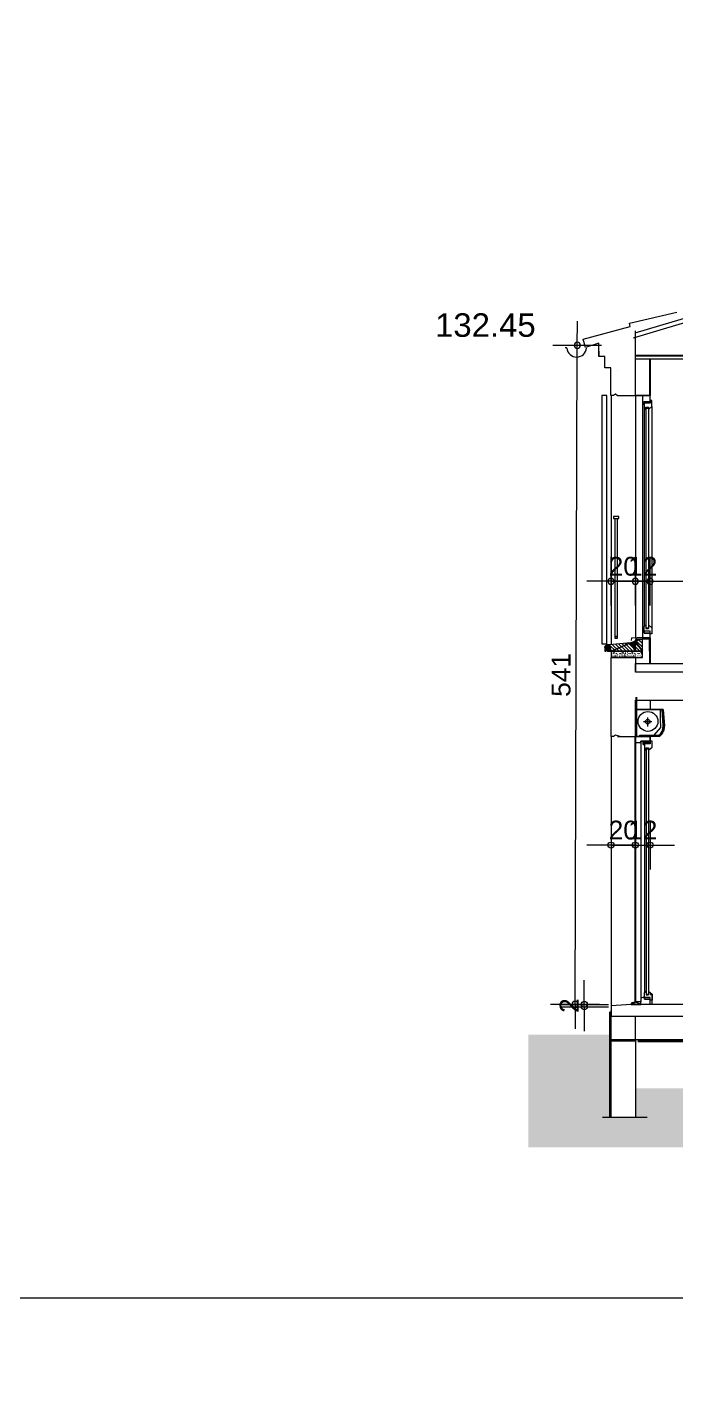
# Model space of a CAD drawing. Header units: metres. Extents: x 1.8 to 61.8, y -53.3 to -11.3.
# Drawn here: x 27.36 to 32.68, y -39.55 to -28.4 of the extents above; entities that cross this region are included whole.
import ezdxf
from ezdxf.enums import TextEntityAlignment as Align
from ezdxf.lldxf.tags import DXFTag

# ---------------------------------------------------------------- set-up
doc = ezdxf.new("R2010")
doc.units = ezdxf.units.M
doc.header["$MEASUREMENT"] = 0
for name, color, linetype in [('Calque commun', 7, 'Continuous'), ('Cotations', 7, 'Continuous'), ('Textes', 7, 'Continuous')]:
    doc.layers.add(name, color=color, linetype=linetype)
doc.styles.add('Arial4', font='arial.ttf', dxfattribs={"height": 0.154626})
doc.styles.add('Arial7', font='arial.ttf', dxfattribs={"height": 0.193282})
tags = doc.linetypes.add('HIDDEN', pattern=[0.375, 0.25, -0.125]).pattern_tags.tags
tags[6:7] = [DXFTag(74, 4), DXFTag(75, 0), DXFTag(340, '0'), DXFTag(46, 1.0), DXFTag(50, 0.0), DXFTag(44, 0.0), DXFTag(45, 0.0)]
tags[4:5] = [DXFTag(74, 4), DXFTag(75, 0), DXFTag(340, '0'), DXFTag(46, 1.0), DXFTag(50, 0.0), DXFTag(44, 0.0), DXFTag(45, 0.0)]
tags = doc.linetypes.add('HIDDENX2', pattern=[0.75, 0.5, -0.25]).pattern_tags.tags
tags[6:7] = [DXFTag(74, 4), DXFTag(75, 0), DXFTag(340, '0'), DXFTag(46, 1.0), DXFTag(50, 0.0), DXFTag(44, 0.0), DXFTag(45, 0.0)]
tags[4:5] = [DXFTag(74, 4), DXFTag(75, 0), DXFTag(340, '0'), DXFTag(46, 1.0), DXFTag(50, 0.0), DXFTag(44, 0.0), DXFTag(45, 0.0)]

# ---------------------------------------------------------------- blocks, each defined once
blk = doc.blocks.new('new21')
at = {"layer": 'Cotations', "color": 14, "linetype": 'Continuous', "lineweight": 9}
blk.add_arc((0, 0), 0.5, 0, 359.9994, dxfattribs=at)
blk = doc.blocks.new('new22')
at = {"layer": 'Cotations', "color": 14, "linetype": 'Continuous', "lineweight": 9}
blk.add_arc((0, 0), 0.5, 0, 359.9994, dxfattribs=at)
blk = doc.blocks.new('DimLine49036')
at = {"layer": 'Cotations', "color": 14, "linetype": 'Continuous', "lineweight": 9}
for p, q in [((32.35, -34.922), (32.35, -35.322)), ((32.47, -34.922), (32.47, -35.322)), ((32.35, -35.122), (32.15, -35.122)), ((32.35, -35.122), (32.47, -35.122)), ((32.47, -35.122), (32.67, -35.122))]:
    blk.add_line(p, q, dxfattribs=at)
at = {"layer": 'Cotations', "color": 14, "linetype": 'Continuous', "lineweight": 9, "extrusion": (0, 0, -1), "xscale": 0.05000000074505806, "yscale": 0.05000000074505806, "zscale": 0.05000000074505806, "rotation": 180}
blk.add_blockref('new21', (-32.35, -35.122), dxfattribs=at)
at = {"layer": 'Cotations', "color": 14, "linetype": 'Continuous', "lineweight": 9, "extrusion": (0, 0, -1), "xscale": 0.05000000074505806, "yscale": 0.05000000074505806, "zscale": 0.05000000074505806}
blk.add_blockref('new22', (-32.47, -35.122), dxfattribs=at)
at = {"layer": 'Cotations', "color": 7, "linetype": 'Continuous', "lineweight": 9, "style": 'Arial4'}
blk.add_text('12', height=0.1546, dxfattribs=at).set_placement((32.41, -35.122), align=Align.BOTTOM_CENTER)
blk = doc.blocks.new('new23')
at = {"layer": 'Cotations', "color": 14, "linetype": 'Continuous', "lineweight": 9}
blk.add_arc((0, 0), 0.5, 0, 359.9994, dxfattribs=at)
blk = doc.blocks.new('new24')
at = {"layer": 'Cotations', "color": 14, "linetype": 'Continuous', "lineweight": 9}
blk.add_arc((0, 0), 0.5, 0, 359.9994, dxfattribs=at)
blk = doc.blocks.new('DimLine49042')
at = {"layer": 'Cotations', "color": 14, "linetype": 'Continuous', "lineweight": 9}
for p, q in [((32.15, -34.922), (32.15, -35.322)), ((32.35, -34.922), (32.35, -35.322)), ((32.15, -35.122), (31.95, -35.122)), ((32.15, -35.122), (32.35, -35.122)), ((32.35, -35.122), (32.55, -35.122))]:
    blk.add_line(p, q, dxfattribs=at)
at = {"layer": 'Cotations', "color": 14, "linetype": 'Continuous', "lineweight": 9, "extrusion": (0, 0, -1), "xscale": 0.05000000074505806, "yscale": 0.05000000074505806, "zscale": 0.05000000074505806, "rotation": 180}
blk.add_blockref('new23', (-32.15, -35.122), dxfattribs=at)
at = {"layer": 'Cotations', "color": 14, "linetype": 'Continuous', "lineweight": 9, "extrusion": (0, 0, -1), "xscale": 0.05000000074505806, "yscale": 0.05000000074505806, "zscale": 0.05000000074505806}
blk.add_blockref('new24', (-32.35, -35.122), dxfattribs=at)
at = {"layer": 'Cotations', "color": 7, "linetype": 'Continuous', "lineweight": 9, "style": 'Arial4'}
blk.add_text('20', height=0.1546, dxfattribs=at).set_placement((32.25, -35.122), align=Align.BOTTOM_CENTER)
blk = doc.blocks.new('new49')
at = {"layer": 'Cotations', "color": 14, "linetype": 'Continuous', "lineweight": 9}
blk.add_arc((0, 0), 0.5, 0, 359.9994, dxfattribs=at)
blk = doc.blocks.new('new50')
at = {"layer": 'Cotations', "color": 14, "linetype": 'Continuous', "lineweight": 9}
blk.add_arc((0, 0), 0.5, 0, 359.9994, dxfattribs=at)
blk = doc.blocks.new('DimLine49234')
at = {"layer": 'Cotations', "color": 14, "linetype": 'Continuous', "lineweight": 9}
for p, q in [((31.93, -36.43), (31.93, -36.23)), ((31.73, -36.43), (32.13, -36.43)), ((31.93, -36.45), (31.93, -36.43)), ((31.73, -36.45), (32.13, -36.45)), ((31.93, -36.45), (31.93, -36.65))]:
    blk.add_line(p, q, dxfattribs=at)
at = {"layer": 'Cotations', "color": 14, "linetype": 'Continuous', "lineweight": 9, "extrusion": (0, 0, -1), "xscale": 0.05000000074505806, "yscale": 0.05000000074505806, "zscale": 0.05000000074505806}
for name, p, rotation in [('new50', (-31.93, -36.43), -90.00000000000001), ('new49', (-31.93, -36.45), 90)]:
    blk.add_blockref(name, p, dxfattribs=dict(at, rotation=rotation))
at = {"layer": 'Cotations', "color": 7, "linetype": 'Continuous', "lineweight": 9, "style": 'Arial4'}
blk.add_text('2', height=0.155, rotation=90, dxfattribs=at).set_placement((31.93, -36.44), align=Align.BOTTOM_CENTER)
blk = doc.blocks.new('new59')
at = {"layer": 'Cotations', "color": 14, "linetype": 'Continuous', "lineweight": 9}
blk.add_arc((0, 0), 0.5, 0, 359.9994, dxfattribs=at)
blk = doc.blocks.new('new60')
at = {"layer": 'Cotations', "color": 14, "linetype": 'Continuous', "lineweight": 9}
blk.add_arc((0, 0), 0.5, 0, 359.9994, dxfattribs=at)
blk = doc.blocks.new('DimLine49264')
at = {"layer": 'Cotations', "color": 14, "linetype": 'Continuous', "lineweight": 9}
for p, q in [((32.35, -33.155), (32.35, -32.755)), ((32.47, -33.155), (32.47, -32.755)), ((32.35, -32.955), (32.15, -32.955)), ((32.35, -32.955), (32.47, -32.955)), ((32.47, -32.955), (32.67, -32.955))]:
    blk.add_line(p, q, dxfattribs=at)
at = {"layer": 'Cotations', "color": 14, "linetype": 'Continuous', "lineweight": 9, "xscale": 0.05000000074505806, "yscale": 0.05000000074505806, "zscale": 0.05000000074505806}
blk.add_blockref('new59', (32.35, -32.955), dxfattribs=at)
at = {"layer": 'Cotations', "color": 14, "linetype": 'Continuous', "lineweight": 9, "xscale": 0.05000000074505806, "yscale": 0.05000000074505806, "zscale": 0.05000000074505806, "rotation": 180}
blk.add_blockref('new60', (32.47, -32.955), dxfattribs=at)
at = {"layer": 'Cotations', "color": 7, "linetype": 'Continuous', "lineweight": 9, "style": 'Arial4'}
blk.add_text('12', height=0.1546, dxfattribs=at).set_placement((32.41, -32.955), align=Align.BOTTOM_CENTER)
blk = doc.blocks.new('new61')
at = {"layer": 'Cotations', "color": 14, "linetype": 'Continuous', "lineweight": 9}
blk.add_arc((0, 0), 0.5, 0, 359.9994, dxfattribs=at)
blk = doc.blocks.new('new62')
at = {"layer": 'Cotations', "color": 14, "linetype": 'Continuous', "lineweight": 9}
blk.add_arc((0, 0), 0.5, 0, 359.9994, dxfattribs=at)
blk = doc.blocks.new('DimLine49270')
at = {"layer": 'Cotations', "color": 14, "linetype": 'Continuous', "lineweight": 9}
for p, q in [((32.15, -33.155), (32.15, -32.755)), ((32.35, -33.155), (32.35, -32.755)), ((32.15, -32.955), (31.95, -32.955)), ((32.15, -32.955), (32.35, -32.955)), ((32.35, -32.955), (32.55, -32.955))]:
    blk.add_line(p, q, dxfattribs=at)
at = {"layer": 'Cotations', "color": 14, "linetype": 'Continuous', "lineweight": 9, "xscale": 0.05000000074505806, "yscale": 0.05000000074505806, "zscale": 0.05000000074505806}
blk.add_blockref('new61', (32.15, -32.955), dxfattribs=at)
at = {"layer": 'Cotations', "color": 14, "linetype": 'Continuous', "lineweight": 9, "xscale": 0.05000000074505806, "yscale": 0.05000000074505806, "zscale": 0.05000000074505806, "rotation": 180}
blk.add_blockref('new62', (32.35, -32.955), dxfattribs=at)
at = {"layer": 'Cotations', "color": 7, "linetype": 'Continuous', "lineweight": 9, "style": 'Arial4'}
blk.add_text('20', height=0.1546, dxfattribs=at).set_placement((32.25, -32.955), align=Align.BOTTOM_CENTER)
blk = doc.blocks.new('new63')
at = {"layer": 'Cotations', "color": 14, "linetype": 'Continuous', "lineweight": 9}
blk.add_arc((0, 0), 0.5, 0, 359.9994, dxfattribs=at)
blk = doc.blocks.new('new64')
at = {"layer": 'Cotations', "color": 14, "linetype": 'Continuous', "lineweight": 9}
blk.add_arc((0, 0), 0.5, 0, 359.9994, dxfattribs=at)
blk = doc.blocks.new('DimLine49277')
at = {"layer": 'Cotations', "color": 14, "linetype": 'Continuous', "lineweight": 9}
for p, q in [((32.47, -33.155), (32.47, -32.755)), ((40.831, -33.155), (40.831, -32.755)), ((32.47, -32.955), (32.27, -32.955)), ((32.47, -32.955), (40.831, -32.955)), ((40.831, -32.955), (41.031, -32.955))]:
    blk.add_line(p, q, dxfattribs=at)
at = {"layer": 'Cotations', "color": 14, "linetype": 'Continuous', "lineweight": 9, "xscale": 0.05000000074505806, "yscale": 0.05000000074505806, "zscale": 0.05000000074505806}
blk.add_blockref('new63', (32.47, -32.955), dxfattribs=at)
at = {"layer": 'Cotations', "color": 14, "linetype": 'Continuous', "lineweight": 9, "xscale": 0.05000000074505806, "yscale": 0.05000000074505806, "zscale": 0.05000000074505806, "rotation": 180}
blk.add_blockref('new64', (40.831, -32.955), dxfattribs=at)
at = {"layer": 'Cotations', "color": 7, "linetype": 'Continuous', "lineweight": 9, "style": 'Arial4'}
blk.add_text('836', height=0.1546, dxfattribs=at).set_placement((36.651, -32.955), align=Align.BOTTOM_CENTER)
blk = doc.blocks.new('new65')
at = {"layer": 'Cotations', "color": 14, "linetype": 'Continuous', "lineweight": 9}
blk.add_arc((0, 0), 0.5, 0, 359.9994, dxfattribs=at)
blk = doc.blocks.new('new66')
at = {"layer": 'Cotations', "color": 14, "linetype": 'Continuous', "lineweight": 9}
blk.add_arc((0, 0), 0.5, 0, 359.9994, dxfattribs=at)
blk = doc.blocks.new('DimLine49289')
at = {"layer": 'Cotations', "color": 14, "linetype": 'Continuous', "lineweight": 9}
for p, q in [((31.872, -31.017), (31.873, -30.817)), ((32.072, -31.017), (31.672, -31.017)), ((31.854, -36.43), (31.872, -31.017)), ((32.054, -36.43), (31.654, -36.43)), ((31.854, -36.43), (31.854, -36.63))]:
    blk.add_line(p, q, dxfattribs=at)
at = {"layer": 'Cotations', "color": 14, "linetype": 'Continuous', "lineweight": 9, "zscale": 0.05000000074505806}
for name, p, xscale, yscale, rotation in [('new66', (31.872, -31.017), 0.04999999923195605, 0.04999999923195605, -90.18450929440242), ('new65', (31.854, -36.43), 0.04999999921049399, 0.04999999921049399, 89.81549834283018)]:
    blk.add_blockref(name, p, dxfattribs=dict(at, xscale=xscale, yscale=yscale, rotation=rotation))
at = {"layer": 'Cotations', "color": 7, "linetype": 'Continuous', "lineweight": 9, "style": 'Arial4'}
blk.add_text('541', height=0.1546, rotation=89.8156, dxfattribs=at).set_placement((31.863, -33.724), align=Align.BOTTOM_CENTER)
blk = doc.blocks.new('hatch25')
at = {"layer": 'Calque commun', "color": 7, "linetype": 'Continuous', "lineweight": 9}
for p, q in [((32.132, -33.53), (32.098, -33.497)), ((32.104, -33.53), (32.098, -33.525)), ((32.16, -33.53), (32.11, -33.481)), ((32.188, -33.53), (32.135, -33.477)), ((32.217, -33.53), (32.16, -33.474)), ((32.245, -33.53), (32.186, -33.472)), ((32.273, -33.53), (32.212, -33.469)), ((32.302, -33.53), (32.238, -33.466)), ((32.33, -33.53), (32.263, -33.464)), ((32.358, -33.53), (32.289, -33.461)), ((32.386, -33.53), (32.315, -33.459)), ((32.408, -33.524), (32.336, -33.452)), ((32.408, -33.496), (32.35, -33.438)), ((32.408, -33.467), (32.371, -33.43)), ((32.408, -33.439), (32.4, -33.43))]:
    blk.add_line(p, q, dxfattribs=at)
at = {"layer": 'Calque commun', "color": 7, "linetype": 'Continuous', "lineweight": 18}
mesh = blk.add_polyface(dxfattribs=at)
corners = [(32.12, -33.529), (32.12, -33.53), (32.135, -33.53), (32.341, -33.449), (32.338, -33.451), (32.35, -33.53), (32.309, -33.459), (32.135, -33.477), (32.15, -33.53), (32.335, -33.453), (32.331, -33.455), (32.098, -33.498), (32.111, -33.524), (32.112, -33.523), (32.344, -33.446), (32.114, -33.479), (32.112, -33.48), (32.11, -33.481), (32.119, -33.525), (32.12, -33.526), (32.118, -33.524), (32.313, -33.459), (32.12, -33.478), (32.116, -33.478), (32.116, -33.523), (32.408, -33.43), (32.349, -33.44), (32.346, -33.443), (32.108, -33.527), (32.109, -33.526), (32.098, -33.53), (32.107, -33.483), (32.105, -33.484), (32.104, -33.486), (32.099, -33.493), (32.101, -33.49), (32.1, -33.491), (32.115, -33.523), (32.108, -33.482), (32.324, -33.457), (32.321, -33.458), (32.353, -33.434), (32.351, -33.437), (32.11, -33.525), (32.408, -33.53), (32.099, -33.495), (32.114, -33.523), (32.12, -33.527), (32.354, -33.43), (32.118, -33.478), (32.108, -33.529), (32.102, -33.488), (32.108, -33.53), (32.317, -33.459), (32.328, -33.456)]
mesh.append_faces([[corners[k] for k in face] for face in [(34, 35, 36)]], dxfattribs={"vtx0": -1, "color": 7})
mesh.append_faces([[corners[k] for k in face] for face in [(6, 5, 21), (8, 7, 2), (22, 20, 7), (11, 37, 45), (25, 27, 44), (15, 24, 23), (51, 37, 33), (31, 37, 38)]], dxfattribs={"vtx0": -1, "vtx1": -1, "color": 7})
mesh.append_faces([[corners[k] for k in face] for face in [(22, 23, 24), (2, 7, 20), (15, 17, 24), (34, 37, 35), (31, 33, 37)]], dxfattribs={"vtx0": -1, "vtx1": -1, "vtx2": -1, "color": 7})
mesh.append_faces([[corners[k] for k in face] for face in [(11, 12, 13), (25, 26, 27), (22, 24, 20), (25, 41, 42), (14, 5, 44), (11, 13, 46), (24, 17, 38), (11, 46, 37), (25, 42, 26), (11, 43, 12), (6, 8, 5)]], dxfattribs={"vtx0": -1, "vtx2": -1, "color": 7})
mesh.append_faces([[corners[k] for k in face] for face in [(3, 4, 5), (6, 7, 8), (9, 10, 5), (14, 3, 5), (18, 19, 2), (20, 18, 2), (28, 29, 30), (37, 24, 38), (39, 40, 5), (11, 30, 43), (47, 0, 2), (29, 43, 30), (4, 9, 5), (19, 47, 2), (50, 28, 30), (51, 35, 37), (53, 21, 5), (34, 45, 37), (10, 54, 5), (27, 14, 44), (54, 39, 5), (40, 53, 5)]], dxfattribs={"vtx1": -1, "vtx2": -1, "color": 7})
mesh.append_faces([[corners[k] for k in face] for face in [(0, 1, 2), (15, 16, 17), (31, 32, 33), (25, 48, 41), (22, 49, 23), (30, 52, 50)]], dxfattribs={"vtx2": -1, "color": 7})
blk = doc.blocks.new('Block49330')
at = {"layer": 'Calque commun', "color": 7, "linetype": 'Continuous', "lineweight": 9}
for p, q in [((32.165, -33.531), (32.164, -33.53)), ((32.164, -33.54), (32.165, -33.539)), ((32.165, -33.54), (32.164, -33.54)), ((32.165, -33.53), (32.165, -33.531)), ((32.165, -33.539), (32.165, -33.54)), ((32.165, -33.54), (32.165, -33.54)), ((32.172, -33.54), (32.173, -33.538)), ((32.173, -33.541), (32.172, -33.54)), ((32.173, -33.538), (32.175, -33.538)), ((32.175, -33.541), (32.173, -33.541)), ((32.175, -33.538), (32.176, -33.54)), ((32.176, -33.54), (32.175, -33.541)), ((32.192, -33.54), (32.193, -33.539)), ((32.193, -33.54), (32.192, -33.54)), ((32.193, -33.539), (32.193, -33.54)), ((32.193, -33.54), (32.193, -33.54)), ((32.211, -33.54), (32.211, -33.539)), ((32.211, -33.539), (32.212, -33.54)), ((32.211, -33.54), (32.211, -33.54)), ((32.212, -33.54), (32.211, -33.54)), ((32.22, -33.532), (32.219, -33.53)), ((32.222, -33.532), (32.22, -33.532)), ((32.223, -33.53), (32.222, -33.532)), ((32.24, -33.531), (32.239, -33.53)), ((32.239, -33.54), (32.24, -33.539)), ((32.24, -33.54), (32.239, -33.54)), ((32.24, -33.53), (32.24, -33.531)), ((32.24, -33.539), (32.24, -33.54)), ((32.24, -33.54), (32.24, -33.54)), ((32.247, -33.54), (32.248, -33.538)), ((32.248, -33.541), (32.247, -33.54)), ((32.248, -33.538), (32.25, -33.538)), ((32.25, -33.541), (32.248, -33.541)), ((32.25, -33.538), (32.251, -33.54)), ((32.251, -33.54), (32.25, -33.541)), ((32.267, -33.54), (32.268, -33.539)), ((32.268, -33.54), (32.267, -33.54)), ((32.268, -33.539), (32.268, -33.54)), ((32.268, -33.54), (32.268, -33.54)), ((32.286, -33.54), (32.286, -33.539)), ((32.286, -33.539), (32.287, -33.54)), ((32.286, -33.54), (32.286, -33.54)), ((32.287, -33.54), (32.286, -33.54)), ((32.295, -33.532), (32.294, -33.53)), ((32.297, -33.532), (32.295, -33.532)), ((32.298, -33.53), (32.297, -33.532)), ((32.315, -33.531), (32.314, -33.53)), ((32.314, -33.54), (32.315, -33.539)), ((32.315, -33.54), (32.314, -33.54)), ((32.315, -33.53), (32.315, -33.531)), ((32.315, -33.539), (32.315, -33.54)), ((32.315, -33.54), (32.315, -33.54)), ((32.322, -33.54), (32.323, -33.538)), ((32.323, -33.541), (32.322, -33.54)), ((32.323, -33.538), (32.325, -33.538)), ((32.325, -33.541), (32.323, -33.541)), ((32.325, -33.538), (32.326, -33.54)), ((32.326, -33.54), (32.325, -33.541)), ((32.342, -33.54), (32.343, -33.539)), ((32.343, -33.54), (32.342, -33.54)), ((32.343, -33.539), (32.343, -33.54)), ((32.343, -33.54), (32.343, -33.54)), ((32.361, -33.54), (32.361, -33.539)), ((32.361, -33.539), (32.362, -33.54)), ((32.361, -33.54), (32.361, -33.54)), ((32.362, -33.54), (32.361, -33.54)), ((32.37, -33.532), (32.369, -33.53)), ((32.372, -33.532), (32.37, -33.532)), ((32.373, -33.53), (32.372, -33.532)), ((32.39, -33.531), (32.389, -33.53)), ((32.389, -33.54), (32.39, -33.539)), ((32.39, -33.54), (32.389, -33.54)), ((32.39, -33.53), (32.39, -33.531)), ((32.39, -33.539), (32.39, -33.54)), ((32.39, -33.54), (32.39, -33.54)), ((32.397, -33.54), (32.398, -33.538)), ((32.398, -33.541), (32.397, -33.54)), ((32.398, -33.538), (32.4, -33.538)), ((32.4, -33.541), (32.398, -33.541)), ((32.4, -33.538), (32.401, -33.54)), ((32.401, -33.54), (32.4, -33.541)), ((32.153, -33.549), (32.154, -33.548)), ((32.154, -33.551), (32.153, -33.549)), ((32.154, -33.548), (32.156, -33.548)), ((32.156, -33.551), (32.154, -33.551)), ((32.155, -33.577), (32.156, -33.577)), ((32.156, -33.577), (32.155, -33.578)), ((32.155, -33.578), (32.155, -33.577)), ((32.155, -33.577), (32.155, -33.577)), ((32.156, -33.548), (32.157, -33.549)), ((32.157, -33.549), (32.156, -33.551)), ((32.164, -33.559), (32.165, -33.558)), ((32.165, -33.559), (32.164, -33.559)), ((32.164, -33.568), (32.165, -33.567)), ((32.165, -33.569), (32.164, -33.568)), ((32.165, -33.558), (32.165, -33.559)), ((32.165, -33.559), (32.165, -33.559)), ((32.165, -33.567), (32.165, -33.568)), ((32.165, -33.568), (32.165, -33.569)), ((32.174, -33.55), (32.173, -33.549)), ((32.173, -33.549), (32.174, -33.549)), ((32.174, -33.578), (32.173, -33.577)), ((32.173, -33.577), (32.174, -33.577)), ((32.174, -33.549), (32.175, -33.549)), ((32.175, -33.549), (32.174, -33.55)), ((32.174, -33.577), (32.175, -33.577)), ((32.175, -33.577), (32.174, -33.578)), ((32.182, -33.566), (32.181, -33.568)), ((32.181, -33.568), (32.182, -33.57)), ((32.183, -33.566), (32.182, -33.566)), ((32.182, -33.57), (32.183, -33.57)), ((32.183, -33.558), (32.184, -33.559)), ((32.183, -33.558), (32.183, -33.559)), ((32.184, -33.559), (32.183, -33.559)), ((32.183, -33.559), (32.183, -33.559)), ((32.183, -33.566), (32.184, -33.566)), ((32.184, -33.57), (32.183, -33.57)), ((32.184, -33.566), (32.185, -33.568)), ((32.185, -33.568), (32.184, -33.57)), ((32.191, -33.549), (32.192, -33.548)), ((32.192, -33.551), (32.191, -33.549)), ((32.192, -33.548), (32.194, -33.548)), ((32.194, -33.551), (32.192, -33.551)), ((32.192, -33.568), (32.193, -33.567)), ((32.193, -33.569), (32.192, -33.568)), ((32.193, -33.567), (32.193, -33.568)), ((32.193, -33.568), (32.193, -33.569)), ((32.194, -33.548), (32.195, -33.549)), ((32.195, -33.549), (32.194, -33.551)), ((32.2, -33.577), (32.201, -33.576)), ((32.201, -33.579), (32.2, -33.577)), ((32.201, -33.559), (32.202, -33.558)), ((32.202, -33.559), (32.201, -33.559)), ((32.201, -33.576), (32.203, -33.576)), ((32.203, -33.579), (32.201, -33.579)), ((32.202, -33.558), (32.203, -33.559)), ((32.203, -33.559), (32.202, -33.559)), ((32.203, -33.576), (32.204, -33.577)), ((32.204, -33.577), (32.203, -33.579)), ((32.211, -33.559), (32.211, -33.558)), ((32.211, -33.558), (32.212, -33.559)), ((32.212, -33.559), (32.211, -33.559)), ((32.211, -33.559), (32.211, -33.559)), ((32.211, -33.577), (32.212, -33.577)), ((32.212, -33.577), (32.211, -33.578)), ((32.211, -33.578), (32.211, -33.577)), ((32.211, -33.577), (32.211, -33.577)), ((32.221, -33.55), (32.22, -33.549)), ((32.22, -33.549), (32.221, -33.549)), ((32.22, -33.568), (32.221, -33.567)), ((32.221, -33.569), (32.22, -33.568)), ((32.221, -33.549), (32.221, -33.55)), ((32.221, -33.549), (32.221, -33.549)), ((32.221, -33.567), (32.221, -33.568)), ((32.221, -33.568), (32.221, -33.569)), ((32.228, -33.549), (32.229, -33.548)), ((32.229, -33.551), (32.228, -33.549)), ((32.229, -33.548), (32.231, -33.548)), ((32.231, -33.551), (32.229, -33.551)), ((32.23, -33.577), (32.231, -33.577)), ((32.231, -33.577), (32.23, -33.578)), ((32.23, -33.578), (32.23, -33.577)), ((32.23, -33.577), (32.23, -33.577)), ((32.231, -33.548), (32.232, -33.549)), ((32.232, -33.549), (32.231, -33.551)), ((32.239, -33.559), (32.24, -33.558)), ((32.24, -33.559), (32.239, -33.559)), ((32.239, -33.568), (32.24, -33.567)), ((32.24, -33.569), (32.239, -33.568)), ((32.24, -33.558), (32.24, -33.559)), ((32.24, -33.559), (32.24, -33.559)), ((32.24, -33.567), (32.24, -33.568)), ((32.24, -33.568), (32.24, -33.569)), ((32.249, -33.55), (32.248, -33.549)), ((32.248, -33.549), (32.249, -33.549)), ((32.249, -33.578), (32.248, -33.577)), ((32.248, -33.577), (32.249, -33.577)), ((32.249, -33.549), (32.25, -33.549)), ((32.25, -33.549), (32.249, -33.55)), ((32.249, -33.577), (32.25, -33.577)), ((32.25, -33.577), (32.249, -33.578)), ((32.257, -33.566), (32.256, -33.568)), ((32.256, -33.568), (32.257, -33.57)), ((32.258, -33.566), (32.257, -33.566)), ((32.257, -33.57), (32.258, -33.57)), ((32.258, -33.558), (32.259, -33.559)), ((32.258, -33.558), (32.258, -33.559)), ((32.259, -33.559), (32.258, -33.559)), ((32.258, -33.559), (32.258, -33.559)), ((32.258, -33.566), (32.259, -33.566)), ((32.259, -33.57), (32.258, -33.57)), ((32.259, -33.566), (32.26, -33.568)), ((32.26, -33.568), (32.259, -33.57)), ((32.266, -33.549), (32.267, -33.548)), ((32.267, -33.551), (32.266, -33.549)), ((32.267, -33.548), (32.269, -33.548)), ((32.269, -33.551), (32.267, -33.551)), ((32.267, -33.568), (32.268, -33.567)), ((32.268, -33.569), (32.267, -33.568)), ((32.268, -33.567), (32.268, -33.568)), ((32.268, -33.568), (32.268, -33.569)), ((32.269, -33.548), (32.27, -33.549)), ((32.27, -33.549), (32.269, -33.551)), ((32.275, -33.577), (32.276, -33.576)), ((32.276, -33.579), (32.275, -33.577)), ((32.276, -33.559), (32.277, -33.558)), ((32.277, -33.559), (32.276, -33.559)), ((32.276, -33.576), (32.278, -33.576)), ((32.278, -33.579), (32.276, -33.579)), ((32.277, -33.558), (32.278, -33.559)), ((32.278, -33.559), (32.277, -33.559)), ((32.278, -33.576), (32.279, -33.577)), ((32.279, -33.577), (32.278, -33.579)), ((32.286, -33.559), (32.286, -33.558)), ((32.286, -33.558), (32.287, -33.559)), ((32.287, -33.559), (32.286, -33.559)), ((32.286, -33.559), (32.286, -33.559)), ((32.286, -33.577), (32.287, -33.577)), ((32.287, -33.577), (32.286, -33.578)), ((32.286, -33.578), (32.286, -33.577)), ((32.286, -33.577), (32.286, -33.577)), ((32.296, -33.55), (32.295, -33.549)), ((32.295, -33.549), (32.296, -33.549)), ((32.295, -33.568), (32.296, -33.567)), ((32.296, -33.569), (32.295, -33.568)), ((32.296, -33.549), (32.296, -33.55)), ((32.296, -33.549), (32.296, -33.549)), ((32.296, -33.567), (32.296, -33.568)), ((32.296, -33.568), (32.296, -33.569)), ((32.303, -33.549), (32.304, -33.548)), ((32.304, -33.551), (32.303, -33.549)), ((32.304, -33.548), (32.306, -33.548)), ((32.306, -33.551), (32.304, -33.551)), ((32.305, -33.577), (32.306, -33.577)), ((32.306, -33.577), (32.305, -33.578)), ((32.305, -33.578), (32.305, -33.577)), ((32.305, -33.577), (32.305, -33.577)), ((32.306, -33.548), (32.307, -33.549)), ((32.307, -33.549), (32.306, -33.551)), ((32.314, -33.559), (32.315, -33.558)), ((32.315, -33.559), (32.314, -33.559)), ((32.314, -33.568), (32.315, -33.567)), ((32.315, -33.569), (32.314, -33.568)), ((32.315, -33.558), (32.315, -33.559)), ((32.315, -33.559), (32.315, -33.559)), ((32.315, -33.567), (32.315, -33.568)), ((32.315, -33.568), (32.315, -33.569)), ((32.324, -33.55), (32.323, -33.549)), ((32.323, -33.549), (32.324, -33.549)), ((32.324, -33.578), (32.323, -33.577)), ((32.323, -33.577), (32.324, -33.577)), ((32.324, -33.549), (32.325, -33.549)), ((32.325, -33.549), (32.324, -33.55)), ((32.324, -33.577), (32.325, -33.577)), ((32.325, -33.577), (32.324, -33.578)), ((32.332, -33.566), (32.331, -33.568)), ((32.331, -33.568), (32.332, -33.57)), ((32.333, -33.566), (32.332, -33.566)), ((32.332, -33.57), (32.333, -33.57)), ((32.333, -33.558), (32.334, -33.559)), ((32.333, -33.558), (32.333, -33.559)), ((32.334, -33.559), (32.333, -33.559)), ((32.333, -33.559), (32.333, -33.559)), ((32.333, -33.566), (32.334, -33.566)), ((32.334, -33.57), (32.333, -33.57)), ((32.334, -33.566), (32.335, -33.568)), ((32.335, -33.568), (32.334, -33.57)), ((32.341, -33.549), (32.342, -33.548)), ((32.342, -33.551), (32.341, -33.549)), ((32.342, -33.548), (32.344, -33.548)), ((32.344, -33.551), (32.342, -33.551)), ((32.342, -33.568), (32.343, -33.567)), ((32.343, -33.569), (32.342, -33.568)), ((32.343, -33.567), (32.343, -33.568)), ((32.343, -33.568), (32.343, -33.569)), ((32.344, -33.548), (32.345, -33.549)), ((32.345, -33.549), (32.344, -33.551)), ((32.35, -33.577), (32.351, -33.576)), ((32.351, -33.579), (32.35, -33.577)), ((32.351, -33.559), (32.352, -33.558)), ((32.352, -33.559), (32.351, -33.559)), ((32.351, -33.576), (32.353, -33.576)), ((32.353, -33.579), (32.351, -33.579)), ((32.352, -33.558), (32.353, -33.559)), ((32.353, -33.559), (32.352, -33.559)), ((32.353, -33.576), (32.354, -33.577)), ((32.354, -33.577), (32.353, -33.579)), ((32.361, -33.559), (32.361, -33.558)), ((32.361, -33.558), (32.362, -33.559)), ((32.362, -33.559), (32.361, -33.559)), ((32.361, -33.559), (32.361, -33.559)), ((32.361, -33.577), (32.362, -33.577)), ((32.362, -33.577), (32.361, -33.578)), ((32.361, -33.578), (32.361, -33.577)), ((32.361, -33.577), (32.361, -33.577)), ((32.371, -33.55), (32.37, -33.549)), ((32.37, -33.549), (32.371, -33.549)), ((32.37, -33.568), (32.371, -33.567)), ((32.371, -33.569), (32.37, -33.568)), ((32.371, -33.549), (32.371, -33.55)), ((32.371, -33.549), (32.371, -33.549)), ((32.371, -33.567), (32.371, -33.568)), ((32.371, -33.568), (32.371, -33.569)), ((32.378, -33.549), (32.379, -33.548)), ((32.379, -33.551), (32.378, -33.549)), ((32.379, -33.548), (32.381, -33.548)), ((32.381, -33.551), (32.379, -33.551)), ((32.38, -33.577), (32.381, -33.577)), ((32.381, -33.577), (32.38, -33.578)), ((32.38, -33.578), (32.38, -33.577)), ((32.38, -33.577), (32.38, -33.577)), ((32.381, -33.548), (32.382, -33.549)), ((32.382, -33.549), (32.381, -33.551)), ((32.389, -33.559), (32.39, -33.558)), ((32.39, -33.559), (32.389, -33.559)), ((32.389, -33.568), (32.39, -33.567)), ((32.39, -33.569), (32.389, -33.568)), ((32.39, -33.558), (32.39, -33.559)), ((32.39, -33.559), (32.39, -33.559)), ((32.39, -33.567), (32.39, -33.568)), ((32.39, -33.568), (32.39, -33.569)), ((32.399, -33.55), (32.398, -33.549)), ((32.398, -33.549), (32.399, -33.549)), ((32.399, -33.578), (32.398, -33.577)), ((32.398, -33.577), (32.399, -33.577)), ((32.399, -33.549), (32.4, -33.549)), ((32.4, -33.549), (32.399, -33.55)), ((32.399, -33.577), (32.4, -33.577)), ((32.4, -33.577), (32.399, -33.578)), ((32.407, -33.566), (32.406, -33.568)), ((32.406, -33.568), (32.407, -33.57)), ((32.408, -33.566), (32.407, -33.566)), ((32.407, -33.57), (32.408, -33.57)), ((32.408, -33.558), (32.408, -33.559)), ((32.408, -33.559), (32.408, -33.559))]:
    blk.add_line(p, q, dxfattribs=at)
blk = doc.blocks.new('pattern')
at = {"layer": 'Calque commun', "color": 0, "linetype": 'ByBlock', "lineweight": -2}
blk.add_blockref('Block49330', (0, 0), dxfattribs=at)
at = {"layer": 'Calque commun', "color": 7, "linetype": 'Continuous', "lineweight": 18}
mesh = blk.add_polyface(dxfattribs=at)
corners = [(32.408, -33.53), (32.15, -33.53), (32.15, -33.58), (32.408, -33.58)]
mesh.append_faces([[corners[k] for k in face] for face in [(0, 1, 2, 3)]], dxfattribs={"color": 7})

msp = doc.modelspace()

# ---------------------------------------------------------------- hatches: boundary and pattern name
at = {"layer": 'Calque commun', "linetype": 'Continuous', "lineweight": 18}
msp.add_hatch(color=9, dxfattribs=at).paths.add_polyline_path([(41.81, -37.603), (41.81, -36.53), (41.151, -36.53), (41.151, -37.135), (41.151, -37.359), (40.951, -37.359), (40.951, -37.12), (32.35, -37.12), (32.35, -37.359), (32.15, -37.359), (32.15, -36.68), (31.471, -36.68), (31.471, -37.603)])

# ---------------------------------------------------------------- linework, layer by layer
at = {"layer": 'Calque commun', "color": 7, "linetype": 'Continuous', "lineweight": 18}
for p, q in [((32.349, -30.914), (36.65, -29.626)), ((32.334, -30.955), (36.65, -29.663)), ((32.35, -31.095), (32.35, -30.926)), ((31.785, -31.037), (31.772, -31.037)), ((31.787, -31.039), (31.785, -31.037)), ((32.35, -31.43), (32.35, -31.095)), ((40.951, -31.1), (32.35, -31.1)), ((32.35, -31.13), (32.35, -31.1)), ((40.951, -31.13), (32.35, -31.13)), ((32.47, -31.43), (32.47, -31.13)), ((32.205, -31.22), (32.205, -31.22)), ((32.35, -31.43), (32.35, -31.203)), ((32.15, -31.326), (32.15, -31.326)), ((32.186, -31.419), (32.171, -31.43)), ((32.201, -31.43), (32.186, -31.419)), ((32.171, -31.43), (32.15, -31.43)), ((32.201, -31.43), (32.35, -31.43)), ((32.47, -33.42), (32.408, -33.42)), ((32.47, -33.42), (32.47, -33.63)), ((32.35, -33.58), (32.15, -33.58)), ((32.15, -34.23), (32.15, -33.58)), ((32.35, -33.58), (32.35, -33.7)), ((40.951, -33.7), (32.35, -33.7)), ((32.35, -33.93), (40.951, -33.93)), ((32.35, -33.93), (32.35, -34.23)), ((32.35, -33.93), (32.35, -34.23)), ((32.35, -34.23), (32.35, -33.93)), ((32.47, -33.93), (32.47, -34.007)), ((32.171, -34.23), (32.15, -34.23)), ((32.186, -34.219), (32.171, -34.23)), ((32.226, -34.23), (32.186, -34.219)), ((32.202, -34.23), (32.35, -34.23)), ((32.226, -34.23), (32.35, -34.23)), ((32.346, -34.23), (32.47, -34.23)), ((32.35, -34.23), (32.35, -34.28)), ((32.35, -34.28), (32.395, -34.28)), ((32.47, -34.268), (32.395, -34.268)), ((32.395, -34.268), (32.395, -34.28)), ((32.395, -34.28), (32.395, -34.268)), ((32.395, -34.268), (32.47, -34.268)), ((32.47, -34.26), (32.47, -34.23)), ((32.47, -34.23), (32.47, -34.268)), ((32.315, -36.43), (32.15, -36.441)), ((32.47, -36.43), (32.315, -36.43)), ((40.951, -36.43), (32.47, -36.43)), ((32.15, -36.441), (32.15, -36.53)), ((32.15, -37.359), (32.15, -36.48)), ((32.15, -37.359), (32.15, -36.53)), ((41.151, -36.53), (32.15, -36.53)), ((32.35, -36.72), (32.35, -36.53)), ((32.45, -36.53), (32.45, -36.53)), ((32.45, -36.53), (32.45, -36.53)), ((32.45, -36.53), (32.45, -36.53)), ((32.45, -36.53), (32.45, -36.53)), ((40.951, -36.72), (32.15, -36.72)), ((32.35, -36.731), (32.15, -36.731)), ((32.35, -36.72), (32.35, -37.359)), ((32.35, -36.74), (32.35, -37.359))]:
    msp.add_line(p, q, dxfattribs=at)
at = {"layer": 'Calque commun', "color": 5, "linetype": 'ByBlock', "lineweight": -2}
msp.add_line((32.35, -31.1), (40.951, -31.1), dxfattribs=at)
at = {"layer": 'Calque commun', "color": 7, "linetype": 'Continuous', "lineweight": 9}
for p, q in [((32.47, -31.13), (32.47, -31.43)), ((32.189, -31.41), (32.189, -31.41)), ((32.15, -31.43), (32.15, -33.475)), ((32.346, -31.43), (32.47, -31.43)), ((32.47, -31.43), (32.35, -31.43)), ((32.47, -31.43), (32.35, -31.43)), ((32.35, -31.43), (32.35, -33.417)), ((32.408, -31.43), (32.408, -33.43)), ((32.408, -31.477), (32.408, -31.492)), ((32.408, -31.492), (32.423, -31.502)), ((32.423, -31.492), (32.423, -31.477)), ((32.423, -31.477), (32.47, -31.477)), ((32.423, -31.502), (32.423, -31.492)), ((32.47, -31.492), (32.423, -31.492)), ((32.423, -31.492), (32.423, -31.533)), ((32.423, -31.533), (32.436, -31.544)), ((32.423, -31.533), (32.423, -33.325)), ((32.436, -31.533), (32.436, -31.525)), ((32.436, -31.525), (32.456, -31.525)), ((32.436, -31.525), (32.436, -33.343)), ((32.436, -31.544), (32.436, -31.533)), ((32.436, -31.533), (32.456, -31.533)), ((32.456, -31.544), (32.486, -31.52)), ((32.456, -31.525), (32.456, -31.544)), ((32.456, -31.525), (32.456, -33.343)), ((32.47, -31.477), (32.47, -31.43)), ((32.486, -31.47), (32.47, -31.47)), ((32.47, -31.47), (32.47, -31.492)), ((32.486, -31.52), (32.486, -31.47)), ((32.486, -31.52), (32.486, -33.337)), ((32.184, -32.44), (32.199, -32.44)), ((32.184, -33.407), (32.184, -32.44)), ((32.199, -32.44), (32.199, -33.407)), ((32.423, -33.325), (32.436, -33.313)), ((32.456, -33.313), (32.486, -33.337)), ((32.199, -33.407), (32.184, -33.407)), ((32.319, -33.42), (32.314, -33.44)), ((32.319, -33.42), (32.408, -33.415)), ((32.408, -33.365), (32.423, -33.355)), ((32.423, -33.365), (32.423, -33.325)), ((32.423, -33.38), (32.423, -33.353)), ((32.423, -33.365), (32.423, -33.38)), ((32.47, -33.365), (32.423, -33.365)), ((32.47, -33.38), (32.423, -33.38)), ((32.423, -33.38), (32.47, -33.38)), ((32.436, -33.337), (32.456, -33.337)), ((32.436, -33.343), (32.456, -33.343)), ((32.47, -33.42), (32.47, -33.365)), ((32.486, -33.387), (32.47, -33.387)), ((32.486, -33.337), (32.486, -33.387)), ((32.135, -33.53), (32.15, -33.53)), ((32.35, -33.43), (32.35, -33.43)), ((32.468, -33.43), (32.35, -33.43)), ((32.468, -33.43), (32.35, -33.43)), ((32.35, -33.43), (32.354, -33.43)), ((32.451, -34.148), (32.451, -34.073)), ((32.556, -34.086), (32.556, -34.007)), ((32.558, -34.156), (32.556, -34.086)), ((32.485, -34.108), (32.415, -34.108)), ((32.503, -34.219), (32.558, -34.156)), ((32.503, -34.219), (32.558, -34.156)), ((32.15, -34.23), (32.15, -36.462)), ((32.346, -34.23), (32.47, -34.23)), ((32.346, -34.23), (32.47, -34.23)), ((32.346, -34.23), (32.346, -36.419)), ((32.47, -34.23), (32.35, -34.23)), ((32.47, -34.23), (32.35, -34.23)), ((32.35, -34.28), (32.35, -36.41)), ((32.395, -34.28), (32.395, -36.41)), ((32.41, -34.275), (32.41, -34.29)), ((32.41, -34.275), (32.41, -34.29)), ((32.41, -34.29), (32.425, -34.3)), ((32.41, -34.29), (32.425, -34.3)), ((32.425, -34.29), (32.425, -34.275)), ((32.425, -34.275), (32.47, -34.275)), ((32.425, -34.29), (32.425, -34.275)), ((32.425, -34.275), (32.47, -34.275)), ((32.425, -34.3), (32.425, -34.29)), ((32.47, -34.29), (32.425, -34.29)), ((32.425, -34.29), (32.425, -34.331)), ((32.425, -34.3), (32.425, -34.29)), ((32.47, -34.29), (32.425, -34.29)), ((32.425, -34.29), (32.425, -34.331)), ((32.457, -34.343), (32.488, -34.318)), ((32.457, -34.343), (32.488, -34.318)), ((32.47, -34.275), (32.47, -34.23)), ((32.47, -34.275), (32.47, -34.23)), ((32.488, -34.268), (32.47, -34.268)), ((32.47, -34.268), (32.47, -34.29)), ((32.488, -34.268), (32.47, -34.268)), ((32.47, -34.268), (32.47, -34.29)), ((32.488, -34.318), (32.488, -34.268)), ((32.488, -34.318), (32.488, -34.268)), ((32.425, -34.331), (32.437, -34.343)), ((32.425, -34.331), (32.437, -34.343)), ((32.425, -34.331), (32.425, -36.333)), ((32.437, -34.331), (32.437, -34.323)), ((32.437, -34.323), (32.457, -34.323)), ((32.437, -34.331), (32.437, -34.323)), ((32.437, -34.323), (32.457, -34.323)), ((32.437, -34.323), (32.437, -36.351)), ((32.437, -34.343), (32.437, -34.331)), ((32.437, -34.331), (32.457, -34.331)), ((32.437, -34.343), (32.437, -34.331)), ((32.437, -34.331), (32.457, -34.331)), ((32.457, -34.323), (32.457, -34.343)), ((32.457, -34.323), (32.457, -34.343)), ((32.457, -34.323), (32.457, -36.351)), ((32.425, -36.333), (32.437, -36.321)), ((32.457, -36.321), (32.488, -36.345)), ((32.395, -36.41), (32.399, -36.371)), ((32.399, -36.371), (32.41, -36.373)), ((32.41, -36.373), (32.425, -36.363)), ((32.425, -36.373), (32.425, -36.333)), ((32.425, -36.388), (32.425, -36.361)), ((32.425, -36.373), (32.425, -36.388)), ((32.47, -36.373), (32.425, -36.373)), ((32.47, -36.388), (32.425, -36.388)), ((32.425, -36.388), (32.47, -36.388)), ((32.437, -36.345), (32.457, -36.345)), ((32.437, -36.351), (32.457, -36.351)), ((32.47, -36.342), (32.47, -36.346)), ((32.47, -36.35), (32.485, -36.35)), ((32.47, -36.428), (32.47, -36.373)), ((32.488, -36.395), (32.47, -36.395)), ((32.485, -36.35), (32.485, -36.43)), ((32.488, -36.345), (32.488, -36.395))]:
    msp.add_line(p, q, dxfattribs=at)
at = {"layer": 'Calque commun', "color": 3, "linetype": 'ByBlock', "lineweight": -2}
for p, q in [((32.47, -31.43), (32.47, -31.13)), ((32.47, -33.63), (32.468, -33.43)), ((32.35, -33.93), (32.35, -34.23)), ((32.357, -33.906), (32.357, -34.018)), ((32.369, -36.731), (40.971, -36.731))]:
    msp.add_line(p, q, dxfattribs=at)
at = {"layer": 'Calque commun', "color": 7, "linetype": 'HIDDEN', "lineweight": 18}
msp.add_line((32.137, -36.492), (32.137, -37.359), dxfattribs=at)
at = {"layer": 'Calque commun', "color": 7, "linetype": 'HIDDENX2', "lineweight": 18}
msp.add_line((32.446, -37.359), (32.079, -37.359), dxfattribs=at)
at = {"layer": 'Calque commun', "color": 7, "linetype": 'Continuous', "lineweight": 18}
msp.add_arc((31.868, -31.031), 0.0817, 186.2615, 354.4636, dxfattribs=at)
at = {"layer": 'Calque commun', "color": 7, "linetype": 'Continuous', "lineweight": 9, "extrusion": (1.22461e-16, 0, -1)}
for centre, radius in [((-32.453, -34.106), 0.0813), ((-32.451, -34.108), 0.0189)]:
    msp.add_arc(centre, radius, 180, 179.9994, dxfattribs=at)
at = {"layer": 'Cotations', "color": 7, "linetype": 'Continuous', "lineweight": 18}
msp.add_line((32.35, -30.926), (32.35, -30.898), dxfattribs=at)
at = {"layer": 'Cotations', "color": 20, "linetype": 'Continuous', "lineweight": 9}
msp.add_line((32.052, -31.104), (32.052, -31.064), dxfattribs=at)
at = {"layer": 'Cotations', "color": 7, "linetype": 'Continuous', "lineweight": 9}
msp.add_line((51.443, -38.843), (1.764, -38.843), dxfattribs=at)
at = {"layer": 'Cotations', "color": 6, "linetype": 'Continuous', "lineweight": 18}
msp.add_polyline3d([(32.149, -31.43, 0), (32.149, -31.203, 0), (32.099, -31.203, 0), (32.099, -31.109, 0), (32.049, -31.109, 0), (32.049, -31, 0), (31.94, -31.035, 0), (31.922, -30.967, 0), (32.306, -30.861, 0), (32.302, -30.836, 0), (32.689, -30.744, 0)], dxfattribs=at)

# ---------------------------------------------------------------- block references
at = {"layer": 'Calque commun', "color": 0, "linetype": 'ByBlock', "lineweight": -2}
for name in ['hatch25', 'pattern']:
    msp.add_blockref(name, (0, 0), dxfattribs=at)
at = {"layer": 'Cotations', "color": 14, "linetype": 'Continuous', "lineweight": 9}
for name in ['DimLine49289', 'DimLine49270', 'DimLine49264', 'DimLine49277', 'DimLine49042', 'DimLine49036', 'DimLine49234']:
    msp.add_blockref(name, (0, 0), dxfattribs=at)

# ---------------------------------------------------------------- texts
at = {"layer": 'Textes', "color": 5, "linetype": 'ByBlock', "lineweight": -2, "style": 'Arial7'}
msp.add_text('132.45', height=0.1933, dxfattribs=at).set_placement((30.705, -31.005), align=Align.BOTTOM_LEFT)

# ---------------------------------------------------------------- meshes
at = {"layer": 'Calque commun', "color": 7, "linetype": 'Continuous', "lineweight": 9}
mesh = msp.add_polyface(dxfattribs=at)
corners = [(61.764, -11.309), (1.764, -11.309), (1.764, -53.309), (61.764, -53.309)]
mesh.append_faces([[corners[k] for k in face] for face in [(0, 1, 2, 3)]], dxfattribs={"color": 7})
mesh = msp.add_polyface(dxfattribs=at)
corners = [(32.115, -31.43), (32.075, -31.43), (32.075, -33.468), (32.115, -33.468)]
mesh.append_faces([[corners[k] for k in face] for face in [(0, 1, 2, 3)]], dxfattribs={"color": 7})
at = {"layer": 'Calque commun', "color": 7, "linetype": 'Continuous', "lineweight": 18}
mesh = msp.add_polyface(dxfattribs=at)
corners = [(32.214, -32.424), (32.171, -32.424), (32.171, -32.44), (32.214, -32.44)]
mesh.append_faces([[corners[k] for k in face] for face in [(0, 1, 2, 3)]], dxfattribs={"color": 7})
mesh = msp.add_polyface(dxfattribs=at)
corners = [(32.199, -33.424), (32.184, -33.424), (32.184, -33.407), (32.199, -33.407)]
mesh.append_faces([[corners[k] for k in face] for face in [(0, 1, 2, 3)]], dxfattribs={"color": 7})
mesh = msp.add_polyface(dxfattribs=at)
corners = [(32.35, -33.7), (32.35, -33.63), (40.951, -33.63), (40.951, -33.7)]
mesh.append_faces([[corners[k] for k in face] for face in [(0, 1, 2, 3)]], dxfattribs={"color": 7})
at = {"layer": 'Calque commun', "color": 7, "linetype": 'Continuous', "lineweight": 9}
mesh = msp.add_polyface(dxfattribs=at)
corners = [(32.582, -34.178), (32.575, -34.168), (32.584, -34.169), (32.577, -34.151), (32.578, -34.142), (32.587, -34.151), (32.35, -34.007), (32.579, -34.007), (32.36, -34.007), (32.56, -34.2), (32.57, -34.203), (32.565, -34.21), (32.56, -34.217), (32.555, -34.207), (32.565, -34.193), (32.569, -34.185), (32.575, -34.195), (32.588, -34.142), (32.553, -34.224), (32.543, -34.22), (32.549, -34.214), (32.547, -34.23), (32.569, -34.007), (32.572, -34.176), (32.36, -34.23), (32.35, -34.23), (32.579, -34.186), (32.385, -34.23), (32.586, -34.16), (32.576, -34.159), (32.385, -34.22)]
mesh.append_faces([[corners[k] for k in face] for face in [(0, 1, 2), (9, 11, 13), (16, 15, 26), (18, 20, 12), (28, 3, 5)]], dxfattribs={"vtx0": -1, "vtx1": -1, "color": 7})
mesh.append_faces([[corners[k] for k in face] for face in [(9, 10, 11), (14, 16, 10), (18, 19, 20), (7, 4, 22), (0, 23, 1), (19, 21, 27), (28, 29, 3), (26, 15, 23), (7, 22, 8), (2, 1, 29)]], dxfattribs={"vtx0": -1, "vtx2": -1, "color": 7})
mesh.append_faces([[corners[k] for k in face] for face in [(30, 19, 27)]], dxfattribs={"vtx1": -1, "color": 7})
mesh.append_faces([[corners[k] for k in face] for face in [(3, 4, 5), (6, 7, 8), (11, 12, 13), (14, 15, 16), (17, 5, 4), (18, 21, 19), (7, 17, 4), (28, 2, 29), (0, 26, 23), (20, 13, 12), (9, 14, 10), (25, 6, 8)]], dxfattribs={"vtx1": -1, "vtx2": -1, "color": 7})
mesh.append_faces([[corners[k] for k in face] for face in [(8, 24, 25)]], dxfattribs={"vtx2": -1, "color": 7})
mesh = msp.add_polyface(dxfattribs=at)
corners = [(32.57, -34.203), (32.565, -34.21), (32.56, -34.2), (32.569, -34.185), (32.579, -34.186), (32.575, -34.195), (32.553, -34.224), (32.547, -34.23), (32.543, -34.22), (32.385, -34.22), (32.385, -34.23), (32.578, -34.142), (32.569, -34.007), (32.579, -34.007), (32.576, -34.159), (32.584, -34.169), (32.575, -34.168), (32.586, -34.16), (32.577, -34.151), (32.587, -34.151), (32.549, -34.214), (32.56, -34.217), (32.588, -34.142), (32.555, -34.207), (32.565, -34.193), (32.582, -34.178), (32.572, -34.176), (32.36, -34.007), (32.36, -34.23), (32.35, -34.007), (32.35, -34.23)]
mesh.append_faces([[corners[k] for k in face] for face in [(14, 15, 16), (6, 20, 21), (25, 16, 15), (22, 11, 13), (24, 0, 2), (21, 23, 1)]], dxfattribs={"vtx0": -1, "vtx1": -1, "color": 7})
mesh.append_faces([[corners[k] for k in face] for face in [(3, 4, 5), (14, 17, 15), (21, 20, 23), (24, 5, 0), (6, 8, 20), (1, 23, 2), (25, 26, 16)]], dxfattribs={"vtx0": -1, "vtx2": -1, "color": 7})
mesh.append_faces([[corners[k] for k in face] for face in [(9, 8, 10)]], dxfattribs={"vtx1": -1, "color": 7})
mesh.append_faces([[corners[k] for k in face] for face in [(0, 1, 2), (6, 7, 8), (11, 12, 13), (18, 11, 19), (14, 18, 17), (22, 19, 11), (24, 3, 5), (19, 17, 18), (7, 10, 8), (27, 28, 29), (3, 26, 4), (25, 4, 26)]], dxfattribs={"vtx1": -1, "vtx2": -1, "color": 7})
mesh.append_faces([[corners[k] for k in face] for face in [(28, 30, 29)]], dxfattribs={"vtx2": -1, "color": 7})
at = {"layer": 'Calque commun', "color": 7, "linetype": 'Continuous', "lineweight": 18}
mesh = msp.add_polyface(dxfattribs=at)
corners = [(32.35, -36.41), (32.315, -36.43), (32.395, -36.43), (32.315, -36.42), (32.395, -36.41)]
mesh.append_faces([[corners[k] for k in face] for face in [(0, 2, 4)]], dxfattribs={"vtx0": -1, "color": 7})
mesh.append_faces([[corners[k] for k in face] for face in [(0, 1, 2)]], dxfattribs={"vtx0": -1, "vtx2": -1, "color": 7})
mesh.append_faces([[corners[k] for k in face] for face in [(0, 3, 1)]], dxfattribs={"vtx2": -1, "color": 7})

doc.saveas('drawing.dxf')
